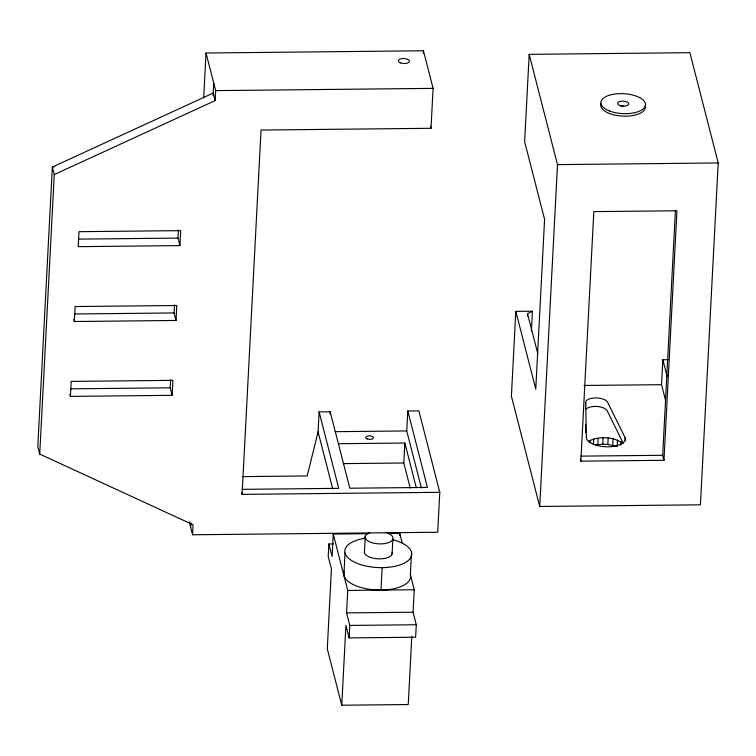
<?xml version="1.0" encoding="UTF-8"?>
<svg xmlns="http://www.w3.org/2000/svg" width="756" height="756" viewBox="0 0 756 756"><rect width="100%" height="100%" fill="white"/><g stroke="black" fill="none" stroke-linecap="round" stroke-linejoin="round"><path stroke-width="1.13" d="M421.394 487.989L406.747 430.948L407.786 410.98L418.871 410.867L439.784 492.317L437.705 532.243L192.572 534.775L193.092 524.796L39.728 454.063L54.262 174.579L52.334 167.067L213.22 93.073L215.148 100.595L54.262 174.579M70.421 396.38L71.206 381.411L172.907 380.353L172.132 395.331L70.421 396.38L69.873 394.235M74.315 321.517L75.09 306.549L176.8 305.5L176.025 320.468L74.315 321.517L73.767 319.372M172.132 395.331L170.204 387.809L170.62 379.748M176.025 320.468L174.097 312.946L174.513 304.885M179.919 245.605L180.693 230.637L78.983 231.686L78.208 246.664L179.919 245.605L177.991 238.093L178.407 230.032M203.695 97.722L206.019 53.024L423.445 50.775L433.094 88.367L431.014 128.293L261.037 130.051L242.09 494.367L439.784 492.317M190.644 527.263L190.871 522.821M213.097 95.407L213.74 83.094M215.148 100.595L215.668 90.616L206.019 53.024M317.955 434.209L319.117 411.897L330.202 411.784L349.83 488.225L427.414 487.422L407.786 410.98M330.079 414.137L330.202 411.784M333.528 543.933L328.869 543.98L328.217 556.454L331.43 568.994L327.282 648.837L341.759 705.225L408.259 704.545L411.803 636.429M368.248 533.689L333.254 534.057L332.082 556.51L328.869 543.98M343.867 575.41L345.038 552.948M341.759 705.225L345.917 625.382L349.13 637.913L415.63 637.223L416.282 624.749L413.06 612.218L414.231 589.756L410.366 574.721L411.538 552.258M349.13 637.913L349.782 625.429L346.56 612.899L347.732 590.445L333.254 534.057M365.271 536.146L364.486 551.124A13.958 6.237 3 0 0 378.076 558.835A13.958 6.237 3 0 0 392.137 552.466M380.977 590.096L382.149 567.643M392.08 554.091L392.865 539.113M423.322 53.118L423.445 50.775M399.631 535.617L399.754 533.367L388.083 533.49M410.262 488.13L403.808 462.993L404.847 443.025L338.404 443.715M515.819 311.368L511.406 396.21L539.718 506.473L700.425 504.819L718.2 162.956L689.888 52.684L529.181 54.347L524.636 141.684L544.585 219.372L535.768 389.056L515.819 311.368L532.441 311.198L531.411 330.986M527.423 316.084L527.546 313.759L532.441 311.198M539.718 506.473L557.493 164.619L529.181 54.347M580.844 461.16L593.819 211.623L676.941 210.773L663.966 460.3L580.844 461.16L580.324 459.157M585.531 406.237L585.702 403.052A11.17 4.99 3 0 1 595.492 397.921A11.17 4.99 3 0 1 607.862 402.825L625.184 437.818L625.023 441.003M589.926 442.61L590.039 440.446C600.34 436.259 613.57 436.562 622.67 443.347M593.422 444.415L593.696 439.009M595.586 445.038L597.816 444.575L598.157 438.083M597.816 444.575L602.759 444.226L603.099 437.733M616.036 446.314L607.852 444.471L608.193 437.979M612.757 445.303L613.097 438.811M617.132 446.654L617.472 440.162M620.846 445.19L621.016 441.948M665.658 400.699L661.547 384.681L662.842 359.724L668.389 359.667M663.966 460.3L662.681 455.292L675.41 210.461M588.3 441.684L590.039 440.446M54.63 166.575L52.334 167.067L37.8 446.541L39.728 454.063M215.668 90.616L433.094 88.367M557.493 164.619L718.2 162.956M78.615 239.113L177.991 238.093M74.721 313.976L174.097 312.946M70.828 388.839L170.204 387.809M584.057 385.475L661.547 384.681M335.04 431.685L406.747 430.948M580.731 456.133L662.681 455.292M343.196 463.617L403.808 462.993M242.279 476.62L307.172 475.949L318.078 431.865L332.725 488.905M241.986 489.34L338.745 488.338L319.117 411.897M347.732 590.445L414.231 589.756M346.56 612.899L413.06 612.218M349.782 625.429L416.282 624.749M602.759 444.226L607.852 444.471M623.218 443.214L607.427 411.311A11.17 4.99 3 0 0 597.968 406.548A11.17 4.99 3 0 0 586.098 409.015M662.842 359.724L667.217 376.762M527.546 313.759L537.781 353.628M430.504 126.28L431.014 128.293M404.847 443.025L416.291 487.601M399.754 533.367L402.334 543.422M241.58 492.354L242.09 494.367M189.217 521.697L192.572 534.775M585.702 403.052L586.391 438.225A19.543 8.722 3 0 0 608.041 446.796A19.543 8.722 3 0 0 625.184 437.818M585.513 424.428L585.673 432.64M645.218 105.916A22.34 9.97 3 0 1 622.708 116.112A22.34 9.97 3 0 1 600.973 103.77M620.865 106.237A5.585 2.495 3 0 1 623.728 106.209M410.366 574.721A33.51 14.959 3 0 1 376.611 590.02A33.51 14.959 3 0 1 343.999 571.498M392.695 539.689A33.51 14.959 3 0 1 404.006 563.258A33.51 14.959 3 0 1 351.181 560.262A33.51 14.959 3 0 1 365.951 538.168M385.692 532.413A13.958 6.237 3 0 1 390.483 541.693A13.958 6.237 3 0 1 369.788 541.901A13.958 6.237 3 0 1 369.807 532.583M619.712 105.462A5.585 2.495 3 0 0 628.699 104.243A5.585 2.495 3 0 0 621.12 101.247A5.585 2.495 3 0 0 619.712 105.462M609.327 110.905A22.34 9.97 3 0 0 645.255 106.02A22.34 9.97 3 0 0 614.949 94.027A22.34 9.97 3 0 0 609.327 110.905M367.142 438.886A3.912 1.748 3 0 0 373.426 438.026A3.912 1.748 3 0 0 368.125 435.928A3.912 1.748 3 0 0 367.142 438.886M400.387 62.842A5.585 2.495 3 0 0 409.365 61.623A5.585 2.495 3 0 0 401.795 58.618A5.585 2.495 3 0 0 400.387 62.842"/></g></svg>
